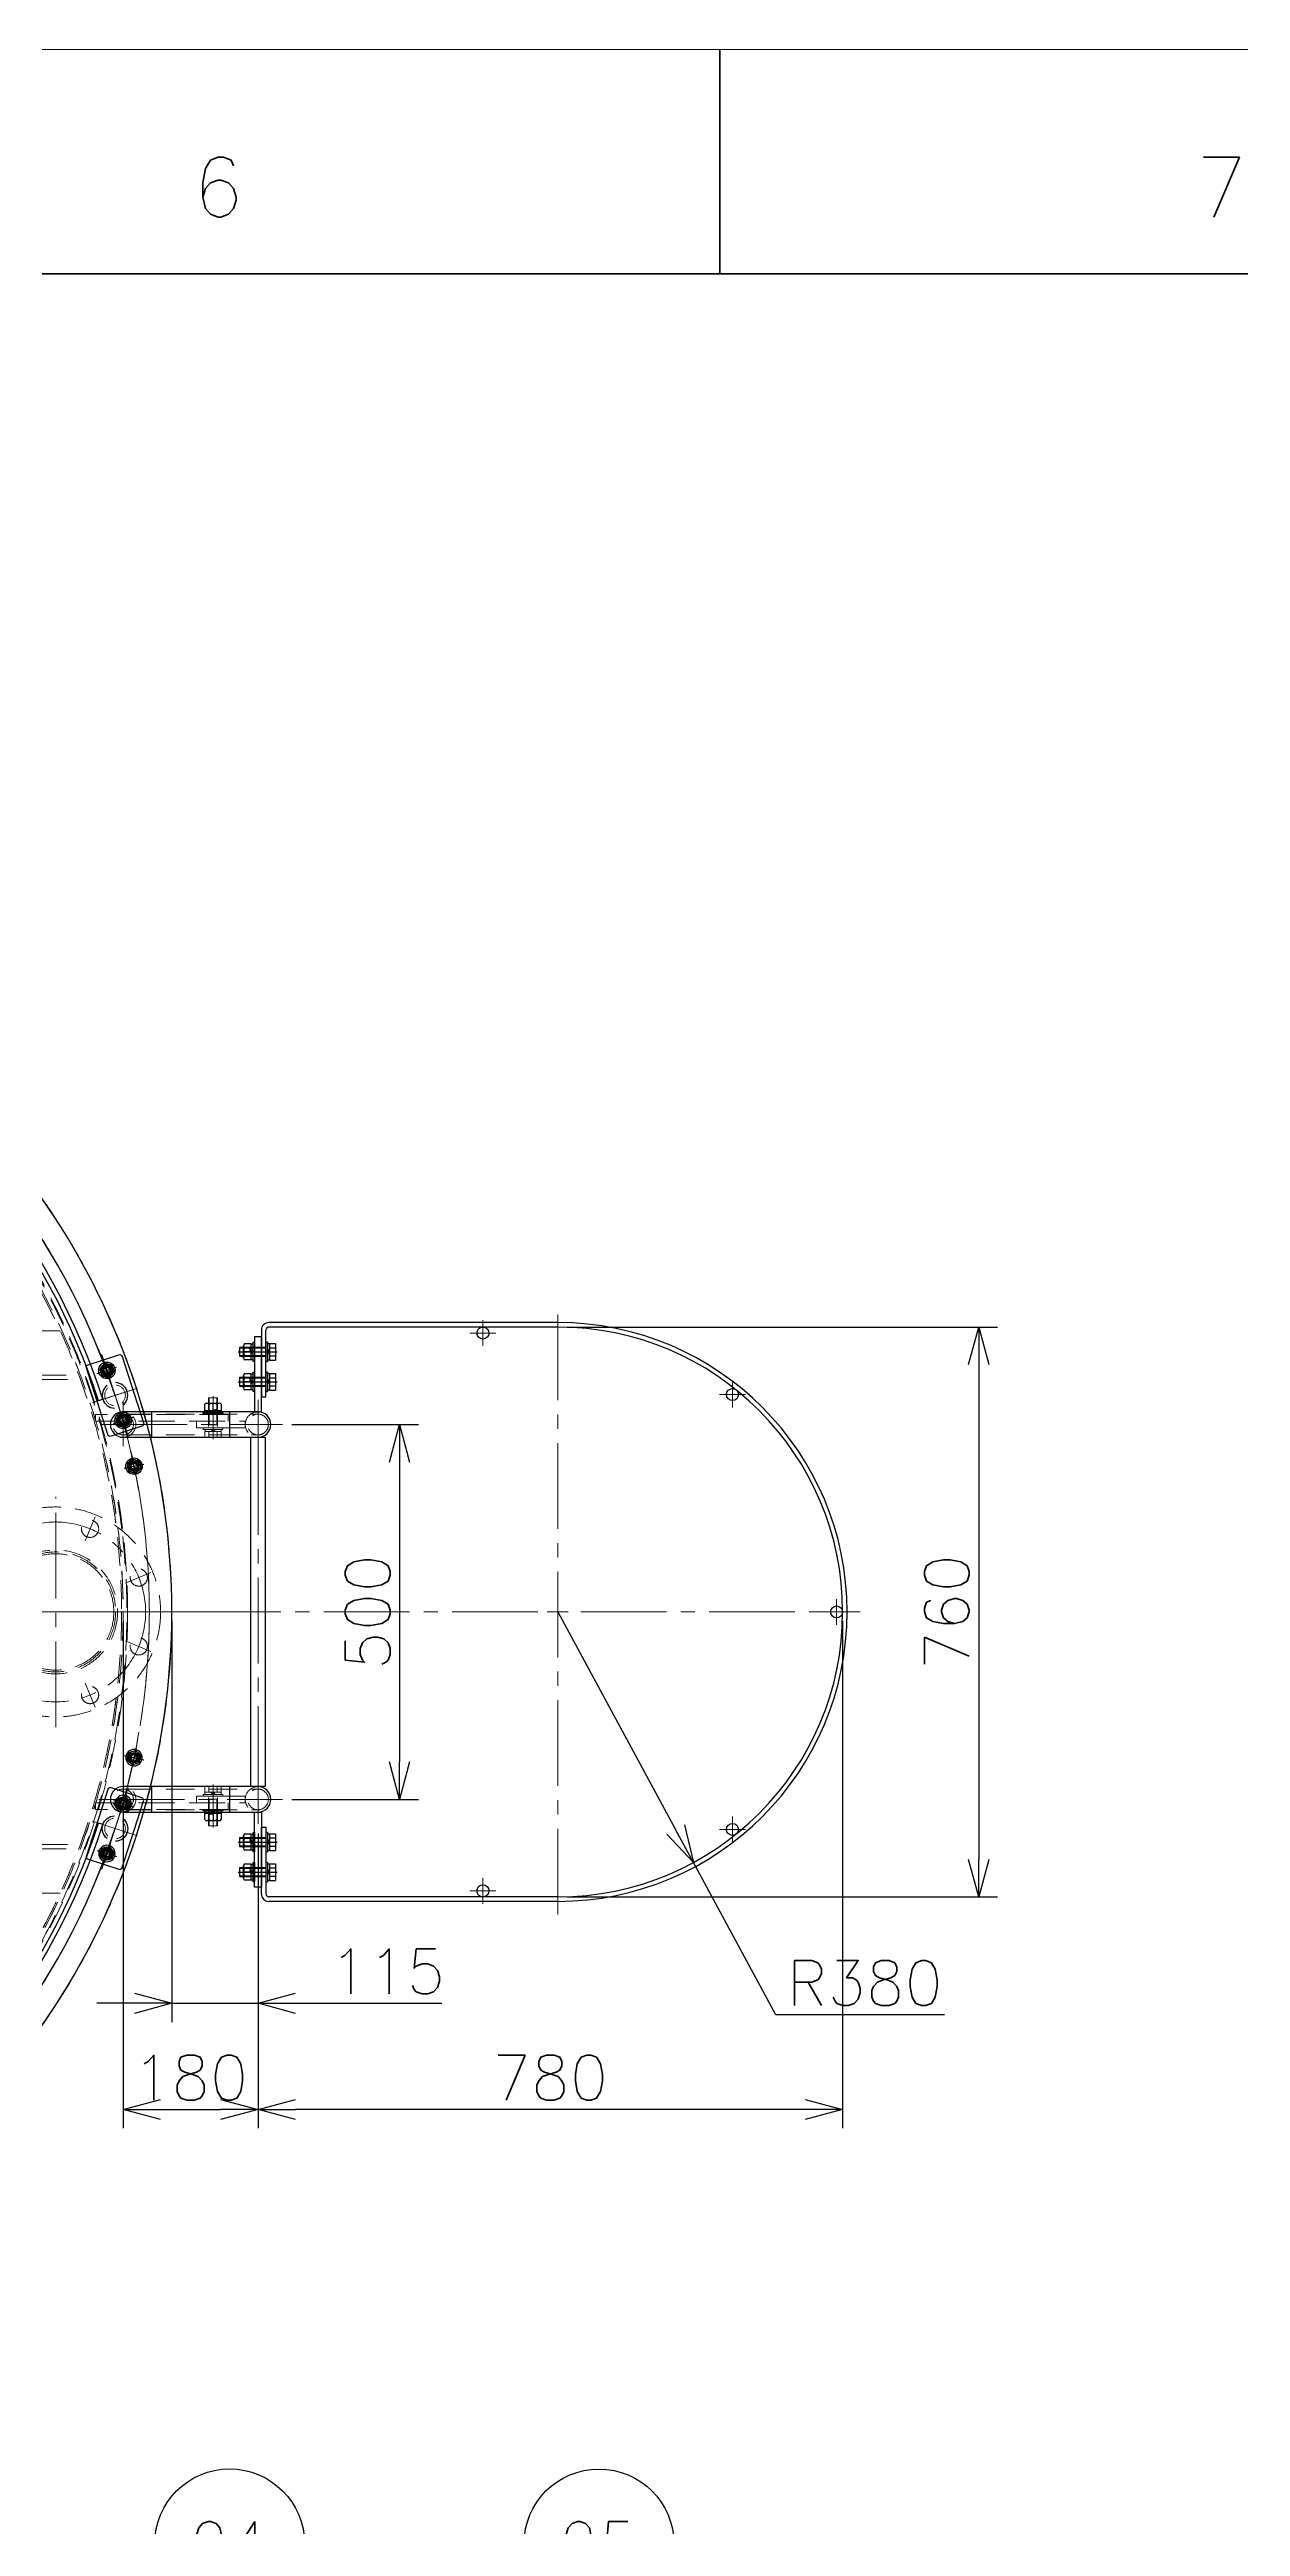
# Model space of a CAD drawing. Header units: millimetres. Extents: x -16130 to 36813, y -8099 to 27484.
# Drawn here: x 25070 to 26659, y 8354 to 11658 of the extents above; entities that cross this region are included whole.
import ezdxf
from ezdxf import colors
from ezdxf.entities.mleader import LeaderData, LeaderLine
from ezdxf.enums import TextEntityAlignment as Align
from ezdxf.math import Vec2, Vec3

# ---------------------------------------------------------------- set-up
doc = ezdxf.new("R2010")
doc.units = ezdxf.units.MM
doc.header["$LTSCALE"] = 6
doc.header["$PDMODE"] = 99
doc.header["$PDSIZE"] = 1
doc.linetypes.add('CENTER2', pattern=[28.575, 19.05, -3.175, 3.175, -3.175])
doc.linetypes.add('HIDDEN', pattern=[9.525, 6.35, -3.175])
for name, color, linetype, lineweight in [('01_NORMAL', 7, 'Continuous', 25), ('04_HIDDEN', 2, 'HIDDEN', 13), ('05_CENTER', 4, 'CENTER2', 13), ('08_DIM', 3, 'Continuous', 13), ('90_FRAME', 5, 'Continuous', 35)]:
    doc.layers.add(name, color=color, linetype=linetype, lineweight=lineweight)
doc.layers.add('10_DRAFT', color=8, linetype='Continuous', lineweight=0, plot=False)
doc.layers.add('91_BLANK', color=5, linetype='Continuous', lineweight=0, plot=False)
doc.styles.add('KANJI0', font='txt.shx', dxfattribs={"width": 0.9, "height": 30, "bigfont": 'bigfont'})
doc.styles.add('KSS_TXT', font='txt.shx', dxfattribs={"bigfont": 'extfont2.shx'})
doc.styles.add('KSS_TXT_L', font='txt.shx', dxfattribs={"height": 3, "bigfont": 'extfont2.shx'})
doc.styles.get("Standard").update_dxf_attribs({"font": 'txt.shx', "bigfont": 'extfont2.shx'})
doc.dimstyles.new('KSS_DIM', dxfattribs={"dimtxt": 3, "dimasz": 2.5, "dimexe": 1.25, "dimexo": 0.625, "dimtad": 1, "dimdsep": 46, "dimtxsty": 'KSS_TXT', "dimblk": 'OPEN30', "dimcen": 0, "dimazin": 2, "dimtfac": 0.75, "dimtmove": 0, "dimatfit": 3, "dimldrblk": 'OPEN30', "dimfxl": 1, "dimtolj": 1, "dimarcsym": 0})
doc.dimstyles.new('KSS_DIM$4', dxfattribs={"dimtxt": 3, "dimasz": 2.5, "dimexe": 1.25, "dimexo": 0.625, "dimtad": 1, "dimtih": 1, "dimtoh": 1, "dimdsep": 46, "dimtxsty": 'KSS_TXT', "dimblk": 'OPEN30', "dimcen": 0, "dimse1": 1, "dimazin": 2, "dimtfac": 0.75, "dimtofl": 0, "dimtmove": 0, "dimatfit": 3, "dimldrblk": 'OPEN30', "dimfxl": 1, "dimtolj": 1, "dimarcsym": 0})

# ---------------------------------------------------------------- blocks, each defined once
blk = doc.blocks.new('A$C2AAF0109_1_1')
at = {"color": 0}
for p, q in [((445, 375), (816, 375)), ((445, 310), (842.8, 310)), ((445, -310), (842.8, -310)), ((445, -375), (816, -375))]:
    blk.add_line(p, q, dxfattribs=at)
for points in [[(930.8, 254.5), (1040, 254.5), (1040, 263.5), (928.3, 263.5)], [(930.8, -254.5), (1040, -254.5), (1040, -263.5), (928.3, -263.5)]]:
    blk.add_lwpolyline(points, dxfattribs=at)
for centre, radius in [((0, 0), 965), ((0, 0), 900), ((0, 0), 898), ((878.4, 322.2), 7.5), ((900.1, 255.6), 7.5), ((914.6, 194.4), 6.5), ((914.6, -194.4), 6.5), ((900.1, -255.6), 7.5), ((878.4, -322.2), 7.5)]:
    blk.add_circle(centre, radius, dxfattribs=at)
at = {"layer": '04_HIDDEN'}
for p, q in [((386, 316), (840.6, 316)), ((386, -316), (840.6, -316))]:
    blk.add_line(p, q, dxfattribs=at)
for points in [[(936.3, 263.5), (863.3, 263.5), (863.3, 254.5)], [(863.3, 254.5), (938.5, 254.5)], [(863.3, -254.5), (938.5, -254.5)], [(936.3, -263.5), (863.3, -263.5), (863.3, -254.5)]]:
    blk.add_lwpolyline(points, dxfattribs=at)
blk.add_circle((0, 0), 906, dxfattribs=at)
at = {"layer": '05_CENTER'}
for p, q in [((904, 243.3), (874.4, 334.5)), ((866.7, 318.4), (890.2, 326)), ((868.7, 282.2), (909.8, 295.6)), ((1020, 245.7), (1020, 272.5)), ((888.3, 251.8), (911.8, 259.5)), ((904.8, 192.3), (924.3, 196.5)), ((-996.3, 0), (996.3, 0)), ((904.8, -192.3), (924.3, -196.5)), ((904, -243.3), (874.4, -334.5)), ((888.3, -251.8), (911.8, -259.5)), ((1020, -245.7), (1020, -272.5)), ((868.7, -282.2), (909.8, -295.6)), ((866.7, -318.4), (890.2, -326))]:
    blk.add_line(p, q, dxfattribs=at)
blk.add_circle((0, 0), 935, dxfattribs=at)
blk = doc.blocks.new('A$C4D316DC8_1_2_1')
at = {"color": 0}
for p, q in [((-13, 2), (13, 2)), ((-13, 2), (-13, 0)), ((-13, 0), (13, 0)), ((-11, 13), (11, 13)), ((-11, 5), (-11, 13)), ((-11, 5), (11, 5)), ((-10.8, 5), (-10.8, 2)), ((-5.5, 5), (-5.5, 13)), ((0, 2), (-3, 5)), ((0, 5), (3, 2)), ((5.5, 5), (5.5, 13)), ((10.7, 2), (10.7, 5)), ((11, 5), (11, 13)), ((13, 0), (13, 2))]:
    blk.add_line(p, q, dxfattribs=at)
at = {"color": 0, "linetype": 'HIDDEN'}
for p, q in [((-6, -40), (-6, 0)), ((6, -40), (6, 0)), ((-6, -4), (6, -4)), ((-5.1, -40), (-5.1, -4)), ((5.1, -40), (5.1, -4)), ((-6, -40), (6, -40))]:
    blk.add_line(p, q, dxfattribs=at)
at = {"color": 0, "linetype": 'CENTER2'}
blk.add_line((0, -42.2), (0, 15.2), dxfattribs=at)
at = {"layer": '10_DRAFT', "style": 'KSS_TXT_L'}
blk.add_text('BT-M12x45L,SW,PW', height=0.3, dxfattribs=at).set_placement((6.4, 12.7))
blk = doc.blocks.new('M12Nza_1_2_1')
at = {"color": 0}
for p, q in [((-10.9, 5), (-10.9, 13.5)), ((11, 5), (-10.9, 5)), ((-10.7, 2), (-10.7, 5)), ((-8.2, 15), (8.2, 15)), ((-5.5, 5), (-5.5, 13.5)), ((0, 2), (-3, 5)), ((0, 5), (3, 2)), ((5.5, 5), (5.5, 13.5)), ((10.7, 5), (10.7, 2)), ((11, 13.5), (11, 5))]:
    blk.add_line(p, q, dxfattribs=at)
at = {"color": 0, "linetype": 'CENTER2'}
blk.add_line((0, 0), (0, 15), dxfattribs=at)
at = {"color": 0}
blk.add_lwpolyline([(-13, 2), (13, 2), (13, 0), (-13, 0)], close=True, dxfattribs=at)
for centre, radius, start, end in [((-8.2, 11.7), 3.29, 33.626, 146.374), ((0, 4), 10.9, 60, 120), ((8.2, 11.7), 3.29, 33.626, 146.374)]:
    blk.add_arc(centre, radius, start, end, dxfattribs=at)
at = {"layer": '10_DRAFT', "style": 'KSS_TXT'}
blk.add_text('M12', height=1.5, dxfattribs=at).set_placement((0.3, 5.1))
blk = doc.blocks.new('A$C15646C67_1_2_1')
at = {"color": 0}
for p, q in [((-13, 2), (13, 2)), ((-13, 2), (-13, 0)), ((-13, 0), (13, 0)), ((-11, 13), (11, 13)), ((-11, 5), (-11, 13)), ((-11, 5), (11, 5)), ((-10.8, 5), (-10.8, 2)), ((-5.5, 5), (-5.5, 13)), ((0, 2), (-3, 5)), ((0, 5), (3, 2)), ((5.5, 5), (5.5, 13)), ((10.8, 2), (10.8, 5)), ((11, 5), (11, 13)), ((13, 0), (13, 2))]:
    blk.add_line(p, q, dxfattribs=at)
at = {"color": 0, "linetype": 'HIDDEN'}
for p, q in [((-6, -35), (-6, 0)), ((-5.1, -35), (-5.1, 0)), ((5.1, -35), (5.1, 0)), ((6, -35), (6, 0)), ((-6, -35), (6, -35))]:
    blk.add_line(p, q, dxfattribs=at)
at = {"color": 0, "linetype": 'CENTER2'}
blk.add_line((0, -37.1), (0, 15.1), dxfattribs=at)
at = {"layer": '10_DRAFT', "style": 'KSS_TXT_L'}
blk.add_text('BT-M12x40L,SW,PW', height=0.3, dxfattribs=at).set_placement((6.3, 12.7))
blk = doc.blocks.new('A$C316F690D_1_1_1')
for p, q in [((-663, 395.5), (-663, 10)), ((-657, 395.5), (-657, 10)), ((103, 395.5), (103, 10)), ((109, 395.5), (109, 10)), ((-564, 6), (-653, 6)), ((-653, 0), (-564, 0)), ((-564, 0), (-564, 6)), ((10, 0), (10, 6)), ((10, 6), (99, 6)), ((99, 0), (10, 0))]:
    blk.add_line(p, q)
for centre in [(-277, 767.5), (-567, 628.5), (13, 628.5), (-649, 295.5), (95, 295.5)]:
    blk.add_circle(centre, 8)
for centre, radius, start, end in [((-277, 395.5), 386, 0, 180), ((-277, 395.5), 380, 0, 180), ((-653, 10), 10, 180, 270), ((-653, 10), 4, 180, 270), ((99, 10), 4, 270, 0), ((99, 10), 10, 270, 0)]:
    blk.add_arc(centre, radius, start, end)
at = {"layer": '05_CENTER'}
for p, q in [((-259.8, 767.5), (-294.2, 767.5)), ((-277, 750.3), (-277, 784.7)), ((-549.8, 628.5), (-584.2, 628.5)), ((-567, 611.3), (-567, 645.7)), ((-4.2, 628.5), (30.2, 628.5)), ((13, 611.3), (13, 645.7)), ((-649, 278.3), (-649, 312.7)), ((95, 278.3), (95, 312.7)), ((-631.8, 295.5), (-666.2, 295.5)), ((77.8, 295.5), (112.2, 295.5)), ((-624, 15.9), (-624, -9.8)), ((-584, 15.9), (-584, -9.8)), ((30, 15.9), (30, -9.8)), ((70, 15.9), (70, -9.8))]:
    blk.add_line(p, q, dxfattribs=at)
at = {"layer": '10_DRAFT'}
for p, q in [((-277, 381.5), (-277, 409.5)), ((-263, 395.5), (-291, 395.5))]:
    blk.add_line(p, q, dxfattribs=at)
blk = doc.blocks.new('A$C2DA86FC2_1_1_1')
for p, q in [((-491.5, 60), (-491.5, -120)), ((-457.5, -120), (-457.5, 60)), ((8.5, 60), (8.5, -120)), ((42.5, -120), (42.5, 60)), ((-491.5, 21.9), (-457.5, 21.9)), ((8.5, 21.9), (42.5, 21.9)), ((-491.5, -81.9), (-457.5, -81.9)), ((8.5, -81.9), (42.5, -81.9))]:
    blk.add_line(p, q)
for points in [[(-457.5, 69.5), (8.5, 69.5), (8.5, 50.5), (-457.5, 50.5)], [(-591.5, 64.5), (-591.5, 55.5), (-491.5, 55.5), (-491.5, 64.5)], [(142.5, 64.5), (142.5, 55.5), (42.5, 55.5), (42.5, 64.5)]]:
    blk.add_lwpolyline(points, close=True)
for centre, start, end in [((-474.5, 60), 0, 180), ((25.5, 60), 0, 180), ((-474.5, -120), 180, 0), ((25.5, -120), 180, 0)]:
    blk.add_arc(centre, 17, start, end)
at = {"layer": '04_HIDDEN'}
for p, q in [((-488.3, -120), (-488.3, 60)), ((-460.7, -120), (-460.7, 60)), ((11.7, -120), (11.7, 60)), ((39.3, -120), (39.3, 60))]:
    blk.add_line(p, q, dxfattribs=at)
for points in [[(-470, -22), (-479, -22), (-479, 43), (-470, 43)], [(21, -22), (30, -22), (30, 43), (21, 43)]]:
    blk.add_lwpolyline(points, close=True, dxfattribs=at)
for centre in [(-474.5, 60), (25.5, 60), (-474.5, -120), (25.5, -120)]:
    blk.add_circle(centre, 13.8, dxfattribs=at)
for centre, start, end in [((-474.5, 60), 180, 0), ((25.5, 60), 180, 0), ((-474.5, -120), 0, 180), ((25.5, -120), 0, 180)]:
    blk.add_arc(centre, 17, start, end, dxfattribs=at)
at = {"layer": '05_CENTER'}
for p, q in [((-571.5, 76.8), (-571.5, 43.1)), ((-531.5, 76.8), (-531.5, 43.1)), ((-474.5, -149), (-474.5, 92.8)), ((25.5, -152.6), (25.5, 92.8)), ((82.5, 76.8), (82.5, 43.1)), ((122.5, 76.8), (122.5, 43.1)), ((-441.7, 60), (-507.3, 60)), ((-441.7, 60), (-7.3, 60)), ((-7.3, 60), (58.3, 60)), ((-457.7, 0), (-491.4, 0)), ((8.7, 0), (42.4, 0)), ((-445.6, -120), (-503.4, -120)), ((54.4, -120), (-3.4, -120))]:
    blk.add_line(p, q, dxfattribs=at)
blk = doc.blocks.new('A$C30BC1F89_1_1')
for name, p, rotation in [('A$C316F690D_1_1_1', (64.5, -52.5), 270), ('A$C2DA86FC2_1_1_1', (0, 0), 270), ('A$C15646C67_1_2_1', (70.5, 571.5), 270), ('M12Nza_1_2_1', (55.5, 571.5), 90), ('A$C15646C67_1_2_1', (70.5, 531.5), 270), ('M12Nza_1_2_1', (55.5, 531.5), 90), ('M12Nza_1_2_1', (0, -39), 180), ('A$C15646C67_1_2_1', (70.5, -82.5), 270), ('M12Nza_1_2_1', (55.5, -82.5), 90), ('A$C15646C67_1_2_1', (70.5, -122.5), 270), ('M12Nza_1_2_1', (55.5, -122.5), 90)]:
    blk.add_blockref(name, p, dxfattribs=dict(rotation=rotation))
blk.add_blockref('M12Nza_1_2_1', (0, 488))
at = {"layer": '04_HIDDEN', "rotation": 180}
blk.add_blockref('A$C4D316DC8_1_2_1', (0, 470), dxfattribs=at)
at = {"layer": '04_HIDDEN'}
blk.add_blockref('A$C4D316DC8_1_2_1', (0, -21), dxfattribs=at)
blk = doc.blocks.new('_Open30')
at = {"color": 0, "linetype": 'ByBlock', "lineweight": -2}
for p, q in [((-1, 0.268), (0, 0)), ((0, 0), (-1, -0.268)), ((0, 0), (-1, 0))]:
    blk.add_line(p, q, dxfattribs=at)
blk = doc.blocks.new('*D2441')
at = {"layer": '08_DIM', "color": 0, "lineweight": -2, "transparency": 16777216}
for p, q in [((25167.9, 9561.8), (25167.9, 8885.6)), ((25347.9, 9279), (25347.9, 8885.6)), ((25217.9, 8910.6), (25297.9, 8910.6))]:
    blk.add_line(p, q, dxfattribs=at)
at = {"layer": 'Defpoints', "color": 0, "transparency": 16777216}
for p in [(25167.9, 9574.3), (25347.9, 9291.5), (25347.9, 8910.6)]:
    blk.add_point(p, dxfattribs=at)
at = {"layer": '08_DIM', "color": 0, "lineweight": -2, "transparency": 16777216, "xscale": 50, "yscale": 50, "zscale": 50, "rotation": 180}
blk.add_blockref('_Open30', (25167.9, 8910.6), dxfattribs=at)
at = {"layer": '08_DIM', "color": 0, "lineweight": -2, "transparency": 16777216, "xscale": 50, "yscale": 50, "zscale": 50}
blk.add_blockref('_Open30', (25347.9, 8910.6), dxfattribs=at)
at = {"layer": '08_DIM', "color": 0, "transparency": 16777216, "insert": (25257.9, 8953.1), "char_height": 60, "attachment_point": 5, "style": 'KSS_TXT'}
blk.add_mtext('\\A1;180', dxfattribs=at)
blk = doc.blocks.new('*D2442')
at = {"layer": '08_DIM', "color": 0, "lineweight": -2, "transparency": 16777216}
for p, q in [((25393.2, 9824.3), (25561.8, 9824.3)), ((25536.8, 9774.3), (25536.8, 9374.3)), ((25393.2, 9324.3), (25561.8, 9324.3))]:
    blk.add_line(p, q, dxfattribs=at)
at = {"layer": 'Defpoints', "color": 0, "transparency": 16777216}
for p in [(25380.7, 9824.3), (25380.7, 9324.3), (25536.8, 9324.3)]:
    blk.add_point(p, dxfattribs=at)
at = {"layer": '08_DIM', "color": 0, "lineweight": -2, "transparency": 16777216, "xscale": 50, "yscale": 50, "zscale": 50}
for p, rotation in [((25536.8, 9824.3), 90), ((25536.8, 9324.3), 270)]:
    blk.add_blockref('_Open30', p, dxfattribs=dict(at, rotation=rotation))
at = {"layer": '08_DIM', "color": 0, "transparency": 16777216, "insert": (25494.3, 9574.3), "char_height": 60, "attachment_point": 5, "rotation": 90, "style": 'KSS_TXT'}
blk.add_mtext('\\A1;500', dxfattribs=at)
blk = doc.blocks.new('*D2443')
at = {"layer": '08_DIM', "color": 0, "lineweight": -2, "transparency": 16777216}
for p, q in [((25760.4, 9954.3), (26334.4, 9954.3)), ((26309.4, 9904.3), (26309.4, 9244.3)), ((25760.4, 9194.3), (26334.4, 9194.3))]:
    blk.add_line(p, q, dxfattribs=at)
at = {"layer": 'Defpoints', "color": 0, "transparency": 16777216}
for p in [(25747.9, 9954.3), (25747.9, 9194.3), (26309.4, 9194.3)]:
    blk.add_point(p, dxfattribs=at)
at = {"layer": '08_DIM', "color": 0, "lineweight": -2, "transparency": 16777216, "xscale": 50, "yscale": 50, "zscale": 50}
for p, rotation in [((26309.4, 9954.3), 90), ((26309.4, 9194.3), 270)]:
    blk.add_blockref('_Open30', p, dxfattribs=dict(at, rotation=rotation))
at = {"layer": '08_DIM', "color": 0, "transparency": 16777216, "insert": (26266.9, 9574.3), "char_height": 60, "attachment_point": 5, "rotation": 90, "style": 'KSS_TXT'}
blk.add_mtext('\\A1;760', dxfattribs=at)
blk = doc.blocks.new('*D2444')
at = {"layer": '08_DIM', "color": 0, "lineweight": -2, "transparency": 16777216}
for p, q in [((25232.9, 9561.8), (25232.9, 9027.3)), ((25347.9, 9279), (25347.9, 9027.3)), ((25182.9, 9052.3), (25132.9, 9052.3)), ((25232.9, 9052.3), (25347.9, 9052.3)), ((25397.9, 9052.3), (25592.9, 9052.3))]:
    blk.add_line(p, q, dxfattribs=at)
at = {"layer": 'Defpoints', "color": 0, "transparency": 16777216}
for p in [(25232.9, 9574.3), (25347.9, 9291.5), (25347.9, 9052.3)]:
    blk.add_point(p, dxfattribs=at)
at = {"layer": '08_DIM', "color": 0, "lineweight": -2, "transparency": 16777216, "xscale": 50, "yscale": 50, "zscale": 50}
blk.add_blockref('_Open30', (25232.9, 9052.3), dxfattribs=at)
at = {"layer": '08_DIM', "color": 0, "lineweight": -2, "transparency": 16777216, "xscale": 50, "yscale": 50, "zscale": 50, "rotation": 180}
blk.add_blockref('_Open30', (25347.9, 9052.3), dxfattribs=at)
at = {"layer": '08_DIM', "color": 0, "transparency": 16777216, "insert": (25520.4, 9094.8), "char_height": 60, "attachment_point": 5, "style": 'KSS_TXT'}
blk.add_mtext('\\A1;115', dxfattribs=at)
blk = doc.blocks.new('*D2446')
at = {"layer": '08_DIM', "color": 0, "lineweight": -2, "transparency": 16777216}
for p, q in [((26127.9, 9561.8), (26127.9, 8885.6)), ((25347.9, 9279), (25347.9, 8885.6)), ((26077.9, 8910.6), (25397.9, 8910.6))]:
    blk.add_line(p, q, dxfattribs=at)
at = {"layer": 'Defpoints', "color": 0, "transparency": 16777216}
for p in [(26127.9, 9574.3), (25347.9, 9291.5), (25347.9, 8910.6)]:
    blk.add_point(p, dxfattribs=at)
at = {"layer": '08_DIM', "color": 0, "lineweight": -2, "transparency": 16777216, "xscale": 50, "yscale": 50, "zscale": 50, "rotation": 180}
blk.add_blockref('_Open30', (25347.9, 8910.6), dxfattribs=at)
at = {"layer": '08_DIM', "color": 0, "lineweight": -2, "transparency": 16777216, "xscale": 50, "yscale": 50, "zscale": 50}
blk.add_blockref('_Open30', (26127.9, 8910.6), dxfattribs=at)
at = {"layer": '08_DIM', "color": 0, "transparency": 16777216, "insert": (25737.9, 8953.1), "char_height": 60, "attachment_point": 5, "style": 'KSS_TXT'}
blk.add_mtext('\\A1;780', dxfattribs=at)
blk = doc.blocks.new('*D2454')
at = {"layer": '08_DIM', "color": 0, "lineweight": -2, "transparency": 16777216}
for p, q in [((25747.9, 9574.3), (25905, 9284.1)), ((26038.9, 9036.7), (25928.8, 9240.1)), ((26263.9, 9036.7), (26038.9, 9036.7))]:
    blk.add_line(p, q, dxfattribs=at)
at = {"layer": 'Defpoints', "color": 0, "transparency": 16777216}
for p in [(25747.9, 9574.3), (25928.8, 9240.1)]:
    blk.add_point(p, dxfattribs=at)
at = {"layer": '08_DIM', "color": 0, "lineweight": -2, "transparency": 16777216, "xscale": 50, "yscale": 50, "zscale": 50, "rotation": 298.4251529908243}
blk.add_blockref('_Open30', (25928.8, 9240.1), dxfattribs=at)
at = {"layer": '08_DIM', "color": 0, "transparency": 16777216, "insert": (26157.6, 9079.2), "char_height": 60, "attachment_point": 5, "style": 'KSS_TXT'}
blk.add_mtext('\\A1;R380', dxfattribs=at)
blk = doc.blocks.new('A$C006F778A_1_1')
at = {"color": 0}
blk.add_lwpolyline([(-48, 25), (48, 25), (50, 23), (50, -23), (48, -25), (-48, -25), (-50, -23), (-50, 23)], close=True, dxfattribs=at)
for centre in [(-35, 0), (35, 0)]:
    blk.add_circle(centre, 6.5, dxfattribs=at)
for start, end in [(20.6673, 159.3327), (200.6673, 339.3327)]:
    blk.add_arc((0, 0), 17, start, end, dxfattribs=at)
at = {"layer": '04_HIDDEN'}
for start, end in [(25.7715, 154.2285), (205.7715, 334.2285)]:
    blk.add_arc((0, 0), 13.8, start, end, dxfattribs=at)
at = {"layer": '05_CENTER'}
for p, q in [((-57.2, 0), (57.2, 0)), ((-35, -10.3), (-35, 10.3)), ((0, 31.4), (0, -31.4)), ((35, -10.3), (35, 10.3))]:
    blk.add_line(p, q, dxfattribs=at)
blk = doc.blocks.new('10b_2_1_1')
at = {"color": 0, "linetype": 'CENTER2'}
for p, q in [((13.5, 0), (-13.5, 0)), ((0, -13.5), (0, 13.5))]:
    blk.add_line(p, q, dxfattribs=at)
at = {"color": 0}
for p, q in [((-4.9, 8.5), (-9.8, 0)), ((-9.8, 0), (-4.9, -8.5)), ((-4.9, 8.5), (4.9, 8.5)), ((9.8, 0), (4.9, 8.5)), ((4.9, -8.5), (9.8, 0)), ((-4.9, -8.5), (4.9, -8.5))]:
    blk.add_line(p, q, dxfattribs=at)
for radius in [11, 8.49, 5, 4]:
    blk.add_circle((0, 0), radius, dxfattribs=at)
at = {"layer": '10_DRAFT', "style": 'KSS_TXT'}
blk.add_text('M10', height=1.25, dxfattribs=at).set_placement((0.3, 0.1))
blk = doc.blocks.new('A$C4B9056B7_1_1')
at = {"color": 0}
for p, q in [((873.1, 283.7), (867.4, 281.8)), ((873.1, -283.7), (867.4, -281.8))]:
    blk.add_line(p, q, dxfattribs=at)
for radius in [935, 918, 912]:
    blk.add_arc((0, 0), radius, 18, 342, dxfattribs=at)
at = {"layer": '10_DRAFT'}
for p, q in [((28.5, 0), (-28.5, 0)), ((0, -28.5), (0, 28.5))]:
    blk.add_line(p, q, dxfattribs=at)
for name, p, rotation in [('A$C006F778A_1_1', (97.7, 929.9), 354.0000000001585), ('10b_2_1_1', (62.9, 933.5), 354.0000000001527), ('10b_2_1_1', (132.5, 926.2), 354.0000000001527), ('A$C006F778A_1_1', (-809.7, 467.5), 60.00000000011361), ('10b_2_1_1', (-792.2, 497.8), 60.00000000017656), ('10b_2_1_1', (-827.2, 437.2), 60.00000000017656), ('A$C006F778A_1_1', (889.2, 288.9), 288.0000000002836), ('10b_2_1_1', (878.4, 322.2), 288.0000165746765), ('10b_2_1_1', (900.1, 255.6), 288.0000165746765)]:
    blk.add_blockref(name, p, dxfattribs=dict(rotation=rotation))
at = {"xscale": -1}
for name, p, rotation in [('A$C006F778A_1_1', (889.2, -288.9), 251.9999999997163), ('10b_2_1_1', (900.1, -255.6), 251.9999834253235), ('10b_2_1_1', (878.4, -322.2), 251.9999834253235), ('A$C006F778A_1_1', (-809.7, -467.5), 119.9999999998864), ('10b_2_1_1', (-827.2, -437.2), 119.9999999998234), ('10b_2_1_1', (-792.2, -497.8), 119.9999999998234), ('A$C006F778A_1_1', (97.7, -929.9), 185.9999999998416), ('10b_2_1_1', (62.9, -933.5), 185.9999999998473), ('10b_2_1_1', (132.5, -926.2), 185.9999999998473)]:
    blk.add_blockref(name, p, dxfattribs=dict(at, rotation=rotation))
blk = doc.blocks.new('A$C27D37EE1_1_1')
blk.add_blockref('A$C4B9056B7_1_1', (0, 0))
blk = doc.blocks.new('AM_BALLOON1')
at = {"transparency": 16777216}
blk.add_circle((0, 0), 5, dxfattribs=at)
blk.add_attdef('B_NUMBER', text='', height=3, dxfattribs=at).set_placement((0, 0), align=Align.MIDDLE_CENTER)
blk = doc.blocks.new('M10Nua_1_1_1_1')
at = {"color": 0, "linetype": 'CENTER2'}
for p, q in [((11.1, 0), (-11.1, 0)), ((0, -11.1), (0, 11.1))]:
    blk.add_line(p, q, dxfattribs=at)
at = {"color": 0}
for p, q in [((-4.9, 8.5), (-9.8, 0)), ((-9.8, 0), (-4.9, -8.5)), ((-4.9, 8.5), (4.9, 8.5)), ((9.8, 0), (4.9, 8.5)), ((4.9, -8.5), (9.8, 0)), ((-4.9, -8.5), (4.9, -8.5))]:
    blk.add_line(p, q, dxfattribs=at)
for radius in [8.49, 5, 4]:
    blk.add_circle((0, 0), radius, dxfattribs=at)
at = {"layer": '10_DRAFT', "style": 'KANJI0', "width": 0.82}
blk.add_text('Ｍ１０', height=1.25, dxfattribs=at).set_placement((0.3, 0.1))
blk = doc.blocks.new('A$C68477B92')
at = {"color": 0}
blk.add_line((-15, 740.5), (-15, -990.5), dxfattribs=at)
for centre, radius in [((35.5, 684.7), 6.5), ((0, 500), 6.5), ((324.4, 424.6), 6.5), ((0, 250), 6.5), ((230, 220), 6.5), ((446.4, 197.2), 7.5), ((468.1, 130.6), 7.5), ((482.6, 69.4), 6.5), ((0, 0), 6.5), ((136.2, -93.2), 6), ((199.8, -93.2), 6), ((136.2, -156.8), 6), ((199.8, -156.8), 6), ((0, -250), 6.5), ((482.6, -319.4), 6.5), ((468.1, -380.6), 7.5), ((446.4, -447.2), 7.5), ((0, -500), 6.5), ((230, -470), 6.5), ((324.4, -674.6), 6.5), ((0, -750), 6.5), ((35.5, -934.7), 6.5)]:
    blk.add_circle(centre, radius, dxfattribs=at)
for centre, radius, start, end in [((-12, 740.5), 3, 64.1135, 180), ((-432, -125), 965, 295.8865, 64.1135), ((-12, -990.5), 3, 180, 295.8865)]:
    blk.add_arc(centre, radius, start, end, dxfattribs=at)
at = {"layer": '04_HIDDEN'}
blk.add_circle((168, -125), 20, dxfattribs=at)
at = {"layer": '05_CENTER'}
for p, q in [((30.5, 676.1), (40.5, 693.4)), ((-10, 500), (10, 500)), ((0, 490), (0, 510)), ((316.3, 418.7), (332.5, 430.5)), ((-10, 250), (10, 250)), ((0, 240), (0, 260)), ((220, 220), (240, 220)), ((230, 210), (230, 230)), ((434.7, 193.4), (458.2, 201)), ((472, 118.3), (442.4, 209.5)), ((436.7, 157.2), (477.8, 170.6)), ((456.3, 126.8), (479.8, 134.5)), ((472.8, 67.3), (492.3, 71.5)), ((-10, 0), (10, 0)), ((0, -10), (0, 10)), ((129.5, -86.5), (142.9, -99.9)), ((206.5, -86.5), (193.1, -99.9)), ((99.1, -125), (236.9, -125)), ((129.5, -163.5), (142.9, -150.1)), ((206.5, -163.5), (193.1, -150.1)), ((-10, -250), (10, -250)), ((0, -240), (0, -260)), ((472.8, -317.3), (492.3, -321.5)), ((472, -368.3), (442.4, -459.5)), ((456.3, -376.8), (479.8, -384.5)), ((436.7, -407.2), (477.8, -420.6)), ((230, -480), (230, -460)), ((434.7, -443.4), (458.2, -451)), ((0, -490), (0, -510)), ((220, -470), (240, -470)), ((-10, -500), (10, -500)), ((316.3, -668.7), (332.5, -680.5)), ((-10, -750), (10, -750)), ((0, -740), (0, -760)), ((30.5, -926.1), (40.5, -943.4))]:
    blk.add_line(p, q, dxfattribs=at)
blk.add_circle((168, -125), 45, dxfattribs=at)
for radius, start, end in [(935, 298.7658, 61.2342), (600, 352.7748, 7.2252)]:
    blk.add_arc((-432, -125), radius, start, end, dxfattribs=at)
at = {"layer": '10_DRAFT'}
for p, q in [((-15, 745.3), (-15, 740.5)), ((-443.8, -125), (-420.2, -125)), ((-432, -136.8), (-432, -113.2)), ((-15, -995.3), (-15, -990.5))]:
    blk.add_line(p, q, dxfattribs=at)
for start, end in [(64.1135, 64.3975), (295.6025, 295.8865)]:
    blk.add_arc((-432, -125), 965, start, end, dxfattribs=at)
at = {"layer": '04_HIDDEN'}
for p, rotation in [((136.2, -93.2), 44.99999999999999), ((199.8, -93.2), 315), ((136.2, -156.8), 134.9999999999999), ((199.8, -156.8), 225)]:
    blk.add_blockref('M10Nua_1_1_1_1', p, dxfattribs=dict(at, rotation=rotation))
blk = doc.blocks.new('A$C6847C321')
at = {"rotation": 281.9999999999931}
blk.add_blockref('10b_2_1_1', (914.568, 194.397), dxfattribs=at)
at = {"xscale": -1, "rotation": 258.0000000000069}
blk.add_blockref('10b_2_1_1', (914.568, -194.397), dxfattribs=at)
at = {"layer": '01_NORMAL'}
blk.add_blockref('A$C68477B92', (432, 125), dxfattribs=at)
blk = doc.blocks.new('A$C49CA1D89_1_1_1')
for centre, radius in [((810, 0), 140), ((855.9, 110.9), 11.5), ((810, 0), 82.6), ((810, 0), 77.6), ((920.9, 45.9), 11.5), ((920.9, -45.9), 11.5), ((855.9, -110.9), 11.5)]:
    blk.add_circle(centre, radius)
at = {"color": 0}
for start, end in [(6.8858, 28.9639), (331.0361, 353.1142)]:
    blk.add_arc((0, 0), 905, start, end, dxfattribs=at)
at = {"layer": '04_HIDDEN'}
for centre, radius in [((0, 0), 900), ((0, 0), 898), ((810, 0), 80)]:
    blk.add_circle(centre, radius, dxfattribs=at)
blk.add_arc((0, 0), 905, 353.1142, 6.8858, dxfattribs=at)
at = {"layer": '05_CENTER'}
for p, q in [((810, -153.6), (810, 153.6)), ((849.3, 94.8), (862.6, 126.9)), ((904.8, 39.3), (936.9, 52.6)), ((-937.8, 0), (970.9, 0)), ((904.8, -39.3), (936.9, -52.6)), ((849.3, -94.8), (862.6, -126.9))]:
    blk.add_line(p, q, dxfattribs=at)
blk.add_circle((810, 0), 120, dxfattribs=at)

msp = doc.modelspace()

# ---------------------------------------------------------------- linework, layer by layer
at = {"layer": '05_CENTER'}
for p, q in [((25747.87493, 9170.84955), (25747.87493, 9977.74108)), ((25264.13534, 9574.29531), (26151.3207, 9574.29531))]:
    msp.add_line(p, q, dxfattribs=at)
at = {"layer": '90_FRAME'}
msp.add_line((25964.11759, 11658.396), (25964.11759, 11359.15743), dxfattribs=at)
msp.add_lwpolyline([(18200.18731, 258.07955), (33728.04788, 258.07955), (33728.04788, 11359.15743), (18200.18731, 11359.15743)], close=True, dxfattribs=at)
at = {"layer": '91_BLANK'}
msp.add_lwpolyline([(17423.26925, 0), (33987.28645, 0), (33987.28645, 11658.396), (17423.26925, 11658.396)], close=True, dxfattribs=at)

# ---------------------------------------------------------------- block references
for name, p in [('A$C27D37EE1_1_1', (24267.87493, 9574.29531)), ('A$C30BC1F89_1_1', (25287.87493, 9349.79531))]:
    msp.add_blockref(name, p)
at = {"layer": '01_NORMAL'}
msp.add_blockref('A$C6847C321', (24267.87493, 9574.29046), dxfattribs=at)
at = {"layer": '04_HIDDEN'}
for name, p in [('A$C2AAF0109_1_1', (24267.87493, 9574.29531)), ('A$C49CA1D89_1_1_1', (24267.90815, 9574.32166))]:
    msp.add_blockref(name, p, dxfattribs=at)

# ---------------------------------------------------------------- texts
at = {"layer": '90_FRAME', "color": 0, "lineweight": 13, "style": 'KSS_TXT'}
for s, p in [('6', (25294.78354, 11410.79136)), ('7', (26633.45164, 11410.79136))]:
    msp.add_text(s, height=80, dxfattribs=at).set_placement(p, align=Align.BOTTOM_CENTER)

# ---------------------------------------------------------------- dimensions: what is measured, and where the dimension line sits
at = {"layer": '08_DIM'}
for base, p1, p2, picture, middle in [((26309.35514, 9194.29531), (25747.87493, 9954.29531), (25747.87493, 9194.29531), '*D2443', (26266.85514, 9574.29531)), ((25536.80159, 9324.29531), (25380.7016, 9824.29531), (25380.7016, 9324.29531), '*D2442', (25494.25992, 9574.29531))]:
    dim = msp.add_linear_dim(base=base, p1=p1, p2=p2, angle=90, dimstyle='KSS_DIM', override={"dimscale": 20}, dxfattribs=at)
    dim.commit()
    dim.dimension.update_dxf_attribs({"geometry": picture, "text_midpoint": middle})
for base, p1, picture, middle in [((25347.87493, 9052.2764), (25232.87493, 9574.29531), '*D2444', (25520.37493, 9094.81807)), ((25347.87493, 8910.57597), (25167.87493, 9574.29531), '*D2441', (25257.87493, 8953.07597)), ((25347.87493, 8910.57597), (26127.87493, 9574.29531), '*D2446', (25737.87493, 8953.07597))]:
    dim = msp.add_linear_dim(base=base, p1=p1, p2=(25347.87493, 9291.46864), dimstyle='KSS_DIM', override={"dimscale": 20}, dxfattribs=at)
    dim.commit()
    dim.dimension.update_dxf_attribs({"geometry": picture, "text_midpoint": middle})
dim = msp.add_radius_dim(center=(25747.87493, 9574.29531), mpoint=(25928.75886, 9240.10823), dimstyle='KSS_DIM$4', override={"dimscale": 20, "dimpost": 'R<>', "dimtix": 1, "dimatfit": 2}, dxfattribs=at)
dim.commit()
dim.dimension.update_dxf_attribs({"geometry": '*D2454', "text_midpoint": (26157.61425, 9036.68606), "dimtype": 164})

# ---------------------------------------------------------------- leaders
ml = msp.add_multileader_block('Standard', dxfattribs=at)
ml.set_content('AM_BALLOON1', color=256, scale=20)
ml.set_attribute('B_NUMBER', '94', width=0)
ml.set_leader_properties(color=256, linetype='ByLayer', lineweight=-1)
ml.set_arrow_properties(name='OPEN30')
ml.build(insert=Vec2(0, 0))
ml.multileader.update_dxf_attribs({"has_dogleg": 0, "text_right_attachment_type": 6, "dogleg_length": 0, "arrow_head_size": 50, "scale": 20, "block_connection_type": 1})
ctx = ml.context
ctx.base_point, ctx.scale, ctx.char_height, ctx.arrow_head_size, ctx.landing_gap_size, ctx.plane_origin = Vec3(25310.01067, 8331.2515), 20, 80, 50, 40, Vec3(25257.87493, 8109.1782)
ctx.right_attachment, ctx.attachment_type = 6, 1
notes = []
notes.append((ctx, [(0, (1, 1, 0), (25310.01067, 8331.2515), (1, 0), 0, [(0, [(25257.87493, 8109.1782)], 0, [])])]))
ctx.block.insert = Vec3(25310.01067, 8331.2515)
ml = msp.add_multileader_block('Standard', dxfattribs=at)
ml.set_content('AM_BALLOON1', color=256, scale=20)
ml.set_attribute('B_NUMBER', '95', width=0)
ml.set_leader_properties(color=256, linetype='ByLayer', lineweight=-1)
ml.set_arrow_properties(name='OPEN30')
ml.build(insert=Vec2(0, 0))
ml.multileader.update_dxf_attribs({"has_dogleg": 0, "text_right_attachment_type": 6, "dogleg_length": 0, "arrow_head_size": 50, "scale": 20, "block_connection_type": 1})
ctx = ml.context
ctx.base_point, ctx.scale, ctx.char_height, ctx.arrow_head_size, ctx.landing_gap_size, ctx.plane_origin = Vec3(25802.80217, 8331.08223), 20, 80, 50, 40, Vec3(25743.12485, 8047.1782)
ctx.right_attachment, ctx.attachment_type = 6, 1
notes.append((ctx, [(0, (1, 1, 0), (25802.80217, 8331.08223), (1, 0), 0, [(0, [(25743.12485, 8047.1782)], 0, [])])]))
ctx.block.insert = Vec3(25802.80217, 8331.08223)
for ctx, leaders in notes:
    for number, flags, end, landing, length, lines in leaders:
        leader = LeaderData()
        leader.index, (leader.has_last_leader_line, leader.has_dogleg_vector, leader.attachment_direction) = number, flags
        leader.last_leader_point, leader.dogleg_vector, leader.dogleg_length = Vec3(end), Vec3(landing), length
        for number, points, colour, breaks in lines:
            line = LeaderLine()
            line.index, line.vertices, line.color, line.breaks = number, Vec3.list(points), colors.encode_raw_color(colour), breaks
            leader.lines.append(line)
        ctx.leaders.append(leader)

doc.saveas('drawing.dxf')
